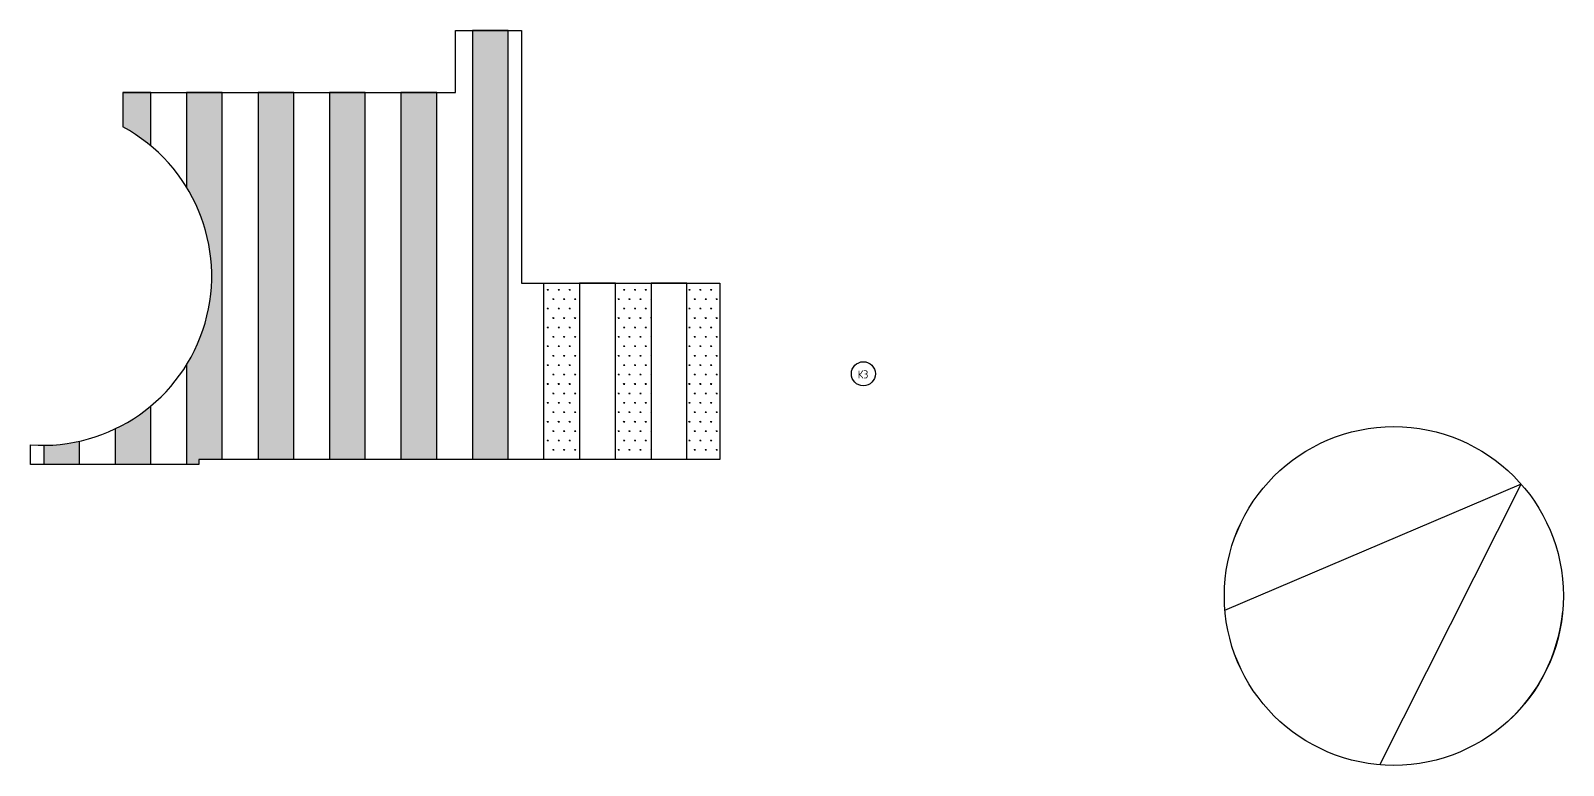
# Model space of a CAD drawing. Header units: millimetres. Extents: x 5763 to 12018931, y 39842 to 3600577.
# Drawn here: x 5763 to 113006, y 255740 to 307187 of the extents above; entities that cross this region are included whole.
import ezdxf

# ---------------------------------------------------------------- set-up
doc = ezdxf.new("R2010")
doc.units = ezdxf.units.MM
for name, color, linetype in [('!Форматы', 7, 'Continuous'), ('Архитектура', 7, 'Continuous'), ('обводка', 7, 'Continuous'), ('Размеры', 7, 'Continuous')]:
    doc.layers.add(name, color=color, linetype=linetype)
doc.styles.add('MStandart', font='romans.shx', dxfattribs={"width": 0.85, "height": 3})

msp = doc.modelspace()

# ---------------------------------------------------------------- hatches: boundary and pattern name
h = msp.add_hatch()
h.set_pattern_fill('SWAMP', color=256, scale=30)
h.paths.add_polyline_path([(39174.5228, 307186.64425), (36674.5228, 307186.64425), (36674.5228, 277167.13361), (39174.5228, 277167.13361)])
h.paths.add_polyline_path([(34174.5228, 302847.13361), (31674.5228, 302847.13361), (31674.5228, 277167.13361), (34174.5228, 277167.13361)])
h.paths.add_polyline_path([(29174.5228, 302847.13361), (26674.5228, 302847.13361), (26674.5228, 277167.13361), (29174.5228, 277167.13361)])
h.paths.add_polyline_path([(24174.5228, 302847.13361), (21674.5228, 302847.13361), (21674.5228, 277167.13361), (24174.5228, 277167.13361)])
h.paths.add_polyline_path([(19174.5228, 302847.13361), (16674.5228, 302847.13361), (16674.5228, 296223.68532, -0.2830874518), (16674.5228, 283790.58194), (16674.5228, 276807.13363), (17534.51973, 276807.13363), (17534.51973, 277167.13361), (19174.5228, 277167.13361)])
h.paths.add_polyline_path([(14174.5228, 280902.43622, -0.0628440175), (11674.5228, 279299.86905), (11674.5228, 276807.13363), (14174.5228, 276807.13363)])
h.paths.add_polyline_path([(9174.5228, 278435.81068, -0.0531977682), (6674.5228, 278147.72745), (6674.5228, 276807.13363), (9174.5228, 276807.13363)])
h.paths.add_polyline_path([(14174.5228, 302847.13361), (12214.5228, 302847.13361), (12214.5228, 300440.05819, -0.0500340657), (14174.5228, 299111.83104)])
h = msp.add_hatch()
h.set_pattern_fill('SWAMP', color=256, scale=30)
h.paths.add_polyline_path([(44174.5228, 289503.13363), (41674.5228, 289503.13363), (41674.5228, 277167.13361), (44174.5228, 277167.13361)])
h = msp.add_hatch()
h.set_pattern_fill('SWAMP', color=256, scale=30)
h.paths.add_polyline_path([(49174.5228, 289503.13363), (46674.5228, 289503.13363), (46674.5228, 277167.13361), (49174.5228, 277167.13361)])
h = msp.add_hatch()
h.set_pattern_fill('SWAMP', color=256, scale=30)
h.paths.add_polyline_path([(53974.5228, 289503.13363), (51674.5228, 289503.13363), (51674.5228, 277167.13361), (53974.5228, 277167.13361)])

# ---------------------------------------------------------------- linework, layer by layer
at = {"layer": '!Форматы'}
msp.add_line((40114.56885, 289503.13363), (53974.5228, 289503.13363), dxfattribs=at)
at = {"ltscale": 100}
for p, q in [((35494.5228, 302847.13361), (35494.5228, 307186.64425)), ((40114.52332, 307186.64486), (40114.56885, 289503.13363)), ((12214.5228, 302847.13361), (35494.5228, 302847.13361)), ((53974.5228, 289503.13363), (53974.5228, 277167.13361)), ((17534.51973, 276807.13363), (5762.78478, 276807.13363)), ((53974.5228, 277167.13361), (17534.51973, 277167.13361)), ((17534.51973, 277167.13361), (17534.51973, 276807.13363))]:
    msp.add_line(p, q, dxfattribs=at)
for p, q in [((39174.5228, 307186.64425), (36674.5228, 307186.64425)), ((36674.5228, 307186.64425), (36674.5228, 277167.13361)), ((39174.5228, 277167.13361), (39174.5228, 307186.64425)), ((12214.5228, 302847.13361), (12214.5228, 300440.05819)), ((14174.5228, 302847.13361), (12214.5228, 302847.13361)), ((14174.5228, 299111.83104), (14174.5228, 302847.13361)), ((19174.5228, 302847.13361), (16674.5228, 302847.13361)), ((16674.5228, 302847.13361), (16674.5228, 296223.68532)), ((19174.5228, 277167.13361), (19174.5228, 302847.13361)), ((24174.5228, 302847.13361), (21674.5228, 302847.13361)), ((21674.5228, 302847.13361), (21674.5228, 277167.13361)), ((24174.5228, 277167.13361), (24174.5228, 302847.13361)), ((29174.5228, 302847.13361), (26674.5228, 302847.13361)), ((26674.5228, 302847.13361), (26674.5228, 277167.13361)), ((29174.5228, 277167.13361), (29174.5228, 302847.13361)), ((34174.5228, 302847.13361), (31674.5228, 302847.13361)), ((31674.5228, 302847.13361), (31674.5228, 277167.13361)), ((34174.5228, 277167.13361), (34174.5228, 302847.13361)), ((41674.5228, 277167.13361), (41674.5228, 289503.13363)), ((46674.5228, 289503.13363), (44174.5228, 289503.13363)), ((44174.5228, 289503.13363), (44174.5228, 277167.13361)), ((46674.5228, 277167.13361), (46674.5228, 289503.13363)), ((51674.5228, 289503.13363), (49174.5228, 289503.12719)), ((49174.5228, 289503.12719), (49174.5228, 277167.13361)), ((51674.5228, 277167.13361), (51674.5228, 289503.13363)), ((16674.5228, 283790.58194), (16674.5228, 276807.13363)), ((14174.5228, 276807.13363), (14174.5228, 280902.43622)), ((11674.5228, 279299.86905), (11674.5228, 276807.13363)), ((5762.78478, 276807.13363), (5762.78478, 278175.1179)), ((6674.5228, 278147.72745), (6674.5228, 276807.13363)), ((9174.5228, 276807.13363), (9174.5228, 278435.81068)), ((11674.5228, 276807.13363), (9174.5228, 276807.13363)), ((16674.5228, 276807.13363), (14174.5228, 276807.13363)), ((21674.5228, 277167.13361), (19174.5228, 277167.13361)), ((26674.5228, 277167.13361), (24174.5228, 277167.13361)), ((31674.5228, 277167.13361), (29174.5228, 277167.13361)), ((36674.5228, 277167.13361), (34174.5228, 277167.13361)), ((41674.5228, 277167.13361), (39174.5228, 277167.13361)), ((44174.5228, 277167.13361), (41674.5228, 277167.13361)), ((49174.5228, 277167.13361), (46674.5228, 277167.13361)), ((53974.5228, 277167.13361), (51674.5228, 277167.13361))]:
    msp.add_line(p, q)
for radius in [11860, 11859.82778]:
    msp.add_circle((101145.66021, 267599.55468), radius, dxfattribs=at)
msp.add_arc((6574.5228, 290007.13363), 11859.82778, 266.0753601481, 61.6045100138, dxfattribs=at)
at = {"layer": 'Архитектура', "color": 7}
msp.add_arc((101145.66021, 267599.55468), 11860, 310.8949644102, 354.8955461924, dxfattribs=at)
at = {"layer": 'обводка', "linetype": 'ByBlock', "lineweight": 25, "ltscale": 0.5}
msp.add_circle((64026.53162, 283162.88793), 840, dxfattribs=at)
at = {"layer": 'Размеры', "ltscale": 100}
for p, q in [((35494.5228, 307186.64425), (40114.5228, 307186.64425)), ((110049.49616, 275434.17689), (89285.66021, 266587.81665)), ((100163.3981, 255780.30058), (110049.32931, 275434.10581))]:
    msp.add_line(p, q, dxfattribs=at)

# ---------------------------------------------------------------- texts
at = {"layer": 'обводка', "linetype": 'ByBlock', "lineweight": 25, "ltscale": 0.5, "insert": (63640.67089, 283395.90772), "char_height": 560, "width": 1219.0200287, "attachment_point": 1, "style": 'MStandart'}
msp.add_mtext('{\\Fromans.shx|c204;К3}', dxfattribs=at)

doc.saveas('drawing.dxf')
